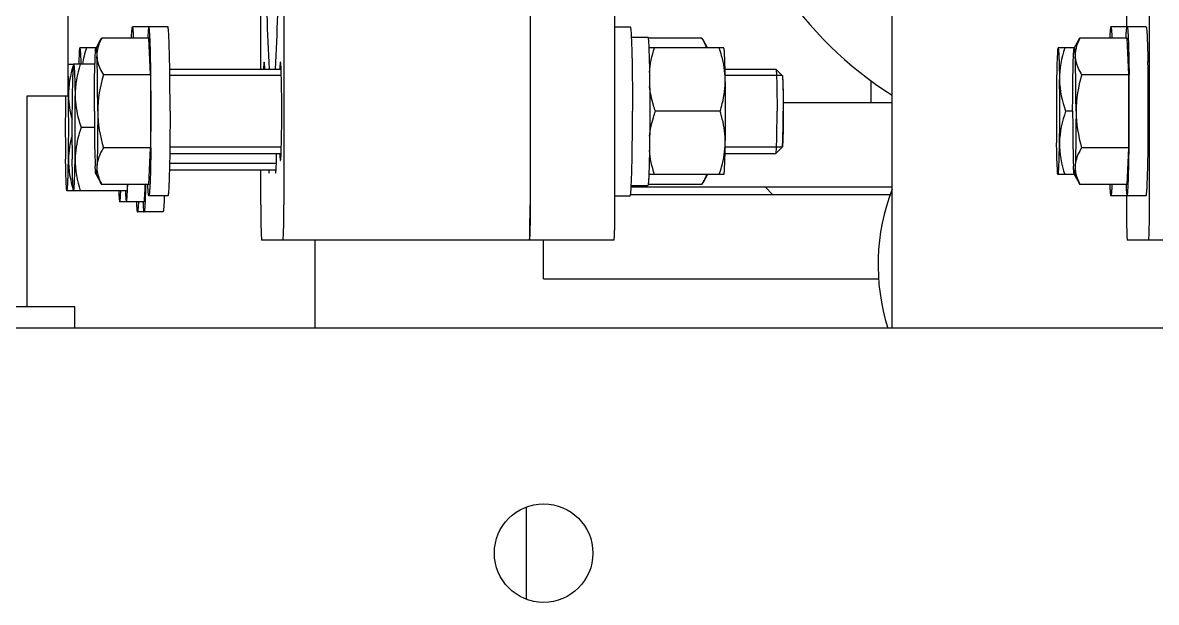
# Model space of a CAD drawing. Extents: x 59521 to 184406, y -1257 to 56672.
# Drawn here: x 73662.7 to 73823.8, y 10201.2 to 10283.6 of the extents above; entities that cross this region are included whole.
import ezdxf

# ---------------------------------------------------------------- set-up
doc = ezdxf.new("R2010")
doc.units = 0
doc.header["$MEASUREMENT"] = 0
doc.layers.get('0').update_dxf_attribs({"linetype": 'CONTINUOUS'})
doc.layers.add('00_BUW_DATUM', color=7, linetype='CONTINUOUS')
doc.layers.add('03-JI-ZHUN-XIAN', color=7, linetype='CONTINUOUS')

# ---------------------------------------------------------------- blocks, each defined once
blk = doc.blocks.new('hu88')
at = {"color": 87, "linetype": 'Continuous'}
for p, q in [((-499.91, -927.55), (1624.09, -927.55)), ((40.09, -927.55), (40.09, -979.95)), ((122.09, -940.05), (122.09, -927.55)), ((156.19, -927.55), (156.19, -930.55)), ((156.19, -930.55), (320.19, -930.55)), ((162.95, -930.55), (162.95, -960.55)), ((89.59, -934.55), (42.02, -934.55)), ((89.59, -934.55), (89.59, -940.05)), ((-8.33, -940.05), (6.68, -940.05)), ((79.64, -940.05), (129.63, -940.05)), ((3.53, -945.05), (3.53, -1060.05)), ((6.81, -946.36), (6.81, -945.05)), ((79.51, -1060.05), (79.51, -945.05)), ((91.5, -1060.05), (91.5, -945.05)), ((126.49, -1060.05), (126.49, -945.05)), ((129.76, -945.05), (129.76, -950.05)), ((77.23, -946.55), (40.37, -946.55)), ((57.09, -946.55), (58.09, -947.55)), ((6.71, -947.97), (6.48, -953.16)), ((40.09, -947.55), (77.15, -947.55)), ((145.67, -947.97), (145.43, -953.16)), ((148.71, -947.05), (148.7, -947.97)), ((127.55, -950.95), (142.72, -950.95)), ((142.74, -950.05), (127.59, -950.05)), ((6.48, -953.16), (6.48, -963.55)), ((145.43, -963.55), (145.43, -953.16)), ((55.7, -953.26), (63.8, -953.26)), ((126.85, -953.26), (142.68, -953.26)), ((55.56, -958.36), (55.56, -957.8)), ((40.09, -959.55), (55.57, -959.55)), ((43.09, -959.55), (43.09, -962.69)), ((55.56, -958.92), (55.56, -958.36)), ((157.19, -1015.55), (157.19, -960.55)), ((162.95, -960.55), (157.19, -960.55)), ((6.48, -963.55), (6.71, -968.75)), ((55.7, -963.46), (63.8, -963.46)), ((126.85, -963.46), (142.68, -963.46)), ((129.76, -964.36), (129.76, -1040.75)), ((145.43, -963.55), (145.67, -968.75)), ((6.81, -979.4), (6.81, -970.36))]:
    blk.add_line(p, q, dxfattribs=at)
blk.add_circle((89.59, -895.55), 7, dxfattribs=at)
for centre, radius, start, end in [((12.09, -936.55), 30, 339.0246, 17.466), ((280.91, -945.05), 189.41, 179.8132, 180.0001), ((12.09, -1005.05), 52.5, 33.2195, 57.7532)]:
    blk.add_arc(centre, radius, start, end, dxfattribs=at)
for points, knots in [([(3.67, -940.05), (3.63, -940.05), (3.65, -940.25), (3.6, -940.47), (3.6, -940.96), (3.56, -941.84), (3.54, -943.24), (3.53, -944.41), (3.53, -945.05)], [0, 0, 0, 0, 0.019866, 0.076925, 0.169336, 0.29362, 0.617708, 1, 1, 1, 1]), ([(6.81, -945.05), (6.81, -944.41), (6.8, -943.24), (6.78, -941.84), (6.75, -940.96), (6.75, -940.47), (6.69, -940.25), (6.71, -940.05), (6.68, -940.05)], [0, 0, 0, 0, 0.382292, 0.70638, 0.830664, 0.923075, 0.980134, 1, 1, 1, 1]), ([(79.51, -945.05), (79.51, -944.41), (79.52, -943.24), (79.53, -941.84), (79.57, -940.96), (79.57, -940.47), (79.63, -940.25), (79.61, -940.05), (79.64, -940.05)], [0, 0, 0, 0, 0.382292, 0.70638, 0.830664, 0.923075, 0.980134, 1, 1, 1, 1]), ([(91.5, -945.05), (91.5, -944.41), (91.51, -943.24), (91.53, -941.84), (91.57, -940.96), (91.57, -940.47), (91.62, -940.25), (91.6, -940.05), (91.64, -940.05)], [0, 0, 0, 0, 0.382275, 0.706376, 0.830662, 0.923083, 0.980139, 1, 1, 1, 1]), ([(91.62, -940.09), (91.52, -940.56), (91.57, -942.02), (91.51, -943.46), (91.51, -944.43)], [0, 0, 0, 0, 0.328592, 1, 1, 1, 1]), ([(91.64, -940.05), (91.63, -940.05), (91.62, -940.07), (91.62, -940.08), (91.62, -940.09)], [0, 0, 0, 0, 0.296088, 1, 1, 1, 1]), ([(126.62, -940.05), (126.59, -940.05), (126.61, -940.25), (126.55, -940.47), (126.55, -940.96), (126.51, -941.84), (126.5, -943.24), (126.49, -944.41), (126.49, -945.05)], [0, 0, 0, 0, 0.019861, 0.076917, 0.169338, 0.293624, 0.617725, 1, 1, 1, 1]), ([(129.76, -945.05), (129.76, -944.41), (129.76, -943.24), (129.74, -941.84), (129.7, -940.96), (129.7, -940.47), (129.65, -940.25), (129.67, -940.05), (129.63, -940.05)], [0, 0, 0, 0, 0.382275, 0.706376, 0.830662, 0.923083, 0.980139, 1, 1, 1, 1]), ([(127.66, -949.55), (127.61, -949.55), (127.64, -949.82), (127.6, -949.93), (127.59, -950.05)], [0, 0, 0, 0, 0.258228, 1, 1, 1, 1]), ([(127.72, -950.05), (127.71, -949.93), (127.67, -949.82), (127.7, -949.55), (127.66, -949.55)], [0, 0, 0, 0, 0.741772, 1, 1, 1, 1]), ([(128.6, -949.55), (128.56, -949.55), (128.59, -949.82), (128.54, -949.93), (128.53, -950.05)], [0, 0, 0, 0, 0.258228, 1, 1, 1, 1]), ([(128.67, -950.05), (128.66, -949.93), (128.61, -949.82), (128.64, -949.55), (128.6, -949.55)], [0, 0, 0, 0, 0.741772, 1, 1, 1, 1]), ([(126.97, -951.36), (126.95, -951.36), (126.95, -951.49), (126.89, -951.75), (126.89, -952.11), (126.88, -952.35)], [0, 0, 0, 0, 0.068133, 0.258817, 1, 1, 1, 1]), ([(127.07, -952.35), (127.06, -952.11), (127.06, -951.75), (127, -951.49), (126.99, -951.36), (126.97, -951.36)], [0, 0, 0, 0, 0.741183, 0.931867, 1, 1, 1, 1]), ([(127.59, -950.05), (127.58, -950.19), (127.55, -950.96), (127.53, -951.72), (127.52, -952.35)], [0, 0, 0, 0, 0.180996, 1, 1, 1, 1]), ([(55.56, -957.8), (55.56, -957.65), (55.57, -957.43), (55.57, -957.14), (55.57, -956.95), (55.57, -956.8), (55.57, -956.66), (55.57, -956.49), (55.58, -956.28), (55.58, -956.11), (55.58, -955.98), (55.58, -955.91), (55.58, -955.87), (55.58, -955.83), (55.58, -955.8), (55.58, -955.75), (55.58, -955.64), (55.59, -955.49), (55.59, -955.31), (55.59, -955.17), (55.59, -955.08), (55.6, -955.03), (55.6, -954.98), (55.6, -954.95), (55.6, -954.91), (55.6, -954.86), (55.6, -954.77), (55.61, -954.64), (55.61, -954.51), (55.61, -954.41), (55.61, -954.36), (55.61, -954.33), (55.62, -954.3), (55.62, -954.28), (55.62, -954.25), (55.62, -954.23), (55.62, -954.19), (55.62, -954.14), (55.63, -954.06), (55.63, -953.98), (55.63, -953.91), (55.63, -953.85), (55.64, -953.8), (55.64, -953.76), (55.64, -953.74), (55.64, -953.73), (55.64, -953.72), (55.64, -953.69), (55.65, -953.66), (55.65, -953.62), (55.65, -953.57), (55.66, -953.52), (55.66, -953.47), (55.66, -953.44), (55.66, -953.42), (55.66, -953.4), (55.67, -953.4), (55.67, -953.4), (55.67, -953.39), (55.67, -953.39), (55.67, -953.38), (55.67, -953.37), (55.68, -953.35), (55.68, -953.32), (55.69, -953.29), (55.69, -953.27), (55.69, -953.26)], [0, 0, 0, 0, 0.0625, 0.09375, 0.125, 0.140625, 0.15625, 0.1875, 0.21875, 0.25, 0.265625, 0.273438, 0.28125, 0.285156, 0.289062, 0.296875, 0.3125, 0.34375, 0.375, 0.40625, 0.414062, 0.421875, 0.429688, 0.4375, 0.445312, 0.453125, 0.46875, 0.5, 0.53125, 0.546875, 0.554688, 0.5625, 0.566406, 0.570312, 0.578125, 0.585938, 0.59375, 0.609375, 0.625, 0.65625, 0.671875, 0.6875, 0.703125, 0.710938, 0.714844, 0.71875, 0.726562, 0.734375, 0.75, 0.765625, 0.78125, 0.8125, 0.828125, 0.84375, 0.851562, 0.855469, 0.857422, 0.859375, 0.863281, 0.867188, 0.875, 0.890625, 0.90625, 0.9375, 0.96875, 1, 1, 1, 1]), ([(55.67, -963.37), (55.67, -963.33), (55.66, -963.27), (55.66, -963.2), (55.65, -963.17), (55.65, -963.14), (55.65, -963.11), (55.65, -963.09), (55.65, -963.07), (55.64, -963.07), (55.64, -963.06), (55.64, -963.04), (55.64, -963.02), (55.64, -962.99), (55.64, -962.95), (55.64, -962.88), (55.63, -962.8), (55.63, -962.72), (55.63, -962.65), (55.62, -962.61), (55.62, -962.58), (55.62, -962.56), (55.62, -962.54), (55.62, -962.52), (55.62, -962.48), (55.62, -962.42), (55.61, -962.34), (55.61, -962.22), (55.61, -962.11), (55.6, -962.02), (55.6, -961.96), (55.6, -961.9), (55.6, -961.86), (55.6, -961.84), (55.6, -961.82), (55.6, -961.8), (55.6, -961.78), (55.6, -961.73), (55.6, -961.66), (55.59, -961.58), (55.59, -961.48), (55.59, -961.34), (55.59, -961.21), (55.58, -961.1), (55.58, -961.04), (55.58, -960.99), (55.58, -960.96), (55.58, -960.93), (55.58, -960.89), (55.58, -960.8), (55.58, -960.66), (55.58, -960.48), (55.57, -960.29), (55.57, -960.14), (55.57, -960.03), (55.57, -959.97), (55.57, -959.9), (55.57, -959.82), (55.57, -959.69), (55.57, -959.52), (55.57, -959.25), (55.56, -959.05), (55.56, -958.92)], [0, 0, 0, 0, 0.0625, 0.09375, 0.109375, 0.125, 0.140625, 0.15625, 0.160156, 0.164062, 0.167969, 0.171875, 0.179688, 0.1875, 0.203125, 0.21875, 0.25, 0.28125, 0.296875, 0.3125, 0.320312, 0.328125, 0.332031, 0.335938, 0.34375, 0.359375, 0.375, 0.40625, 0.4375, 0.453125, 0.46875, 0.484375, 0.492188, 0.496094, 0.5, 0.503906, 0.507812, 0.515625, 0.53125, 0.546875, 0.5625, 0.59375, 0.625, 0.640625, 0.65625, 0.664062, 0.667969, 0.671875, 0.679688, 0.6875, 0.71875, 0.75, 0.78125, 0.8125, 0.828125, 0.835938, 0.84375, 0.859375, 0.875, 0.90625, 0.9375, 1, 1, 1, 1]), ([(126.88, -964.36), (126.89, -964.61), (126.89, -964.96), (126.95, -965.23), (126.95, -965.36), (126.97, -965.36)], [0, 0, 0, 0, 0.741183, 0.931867, 1, 1, 1, 1]), ([(126.97, -965.36), (126.99, -965.36), (127, -965.23), (127.06, -964.96), (127.06, -964.61), (127.07, -964.36)], [0, 0, 0, 0, 0.068133, 0.258817, 1, 1, 1, 1]), ([(127.67, -964.34), (127.38, -969.5), (127.14, -982.24), (126.96, -1002.55), (127.14, -1022.87), (127.38, -1035.61), (127.67, -1040.77)], [0, 0, 0, 0, 0.202814, 0.5, 0.797186, 1, 1, 1, 1]), ([(128.58, -1040.77), (128.88, -1035.61), (129.12, -1022.87), (129.29, -1002.55), (129.12, -982.24), (128.88, -969.5), (128.58, -964.34)], [0, 0, 0, 0, 0.202814, 0.5, 0.797186, 1, 1, 1, 1]), ([(129.19, -964.36), (129.2, -964.61), (129.2, -964.96), (129.26, -965.23), (129.26, -965.36), (129.29, -965.36)], [0, 0, 0, 0, 0.741183, 0.931867, 1, 1, 1, 1]), ([(129.29, -965.36), (129.31, -965.36), (129.31, -965.23), (129.37, -964.96), (129.37, -964.61), (129.38, -964.36)], [0, 0, 0, 0, 0.068133, 0.258817, 1, 1, 1, 1])]:
    blk.add_open_spline(points, degree=3, knots=knots, dxfattribs=at)
for points in [[(126.88, -952.35), (126.79, -954.35), (126.79, -958.36), (126.79, -962.36), (126.88, -964.36)], [(55.69, -963.46), (55.69, -963.45), (55.68, -963.44), (55.67, -963.39), (55.67, -963.37)]]:
    blk.add_open_spline(points, degree=3, dxfattribs=at)
at = {"layer": '00_BUW_DATUM', "color": 87, "linetype": 'Continuous'}
for p, q in [((143.65, -944.05), (147.29, -944.05)), ((4.01, -946.36), (9.03, -946.36)), ((79.51, -946.36), (77.29, -946.36)), ((142.97, -946.36), (145.67, -946.36)), ((146.35, -945.5), (149.79, -945.5)), ((6.71, -947.97), (13.41, -947.97)), ((13.41, -947.97), (13.57, -948.23)), ((14.22, -949.37), (13.57, -948.23)), ((66.3, -949.36), (66.95, -948.23)), ((67.11, -947.97), (66.95, -948.23)), ((67.11, -947.97), (74.74, -947.97)), ((77.14, -947.81), (74.79, -947.81)), ((145.5, -948.06), (145.51, -947.96)), ((145.67, -947.97), (152.36, -947.97)), ((145.82, -947.96), (145.82, -947.96)), ((148.71, -947.01), (148.71, -947.05)), ((148.71, -947.05), (156.35, -947.05)), ((149.65, -947.01), (149.65, -947.05)), ((152.36, -947.97), (152.52, -948.23)), ((153.17, -949.37), (152.52, -948.23)), ((156.35, -947.05), (156.36, -947.06)), ((156.35, -947.05), (157.29, -947.05)), ((157.29, -947.05), (157.3, -947.06)), ((14.22, -949.36), (16.52, -949.36)), ((16.52, -949.36), (16.53, -949.37)), ((63.98, -949.37), (63.99, -949.36)), ((63.99, -949.36), (74.65, -949.36)), ((3.76, -951.31), (3.76, -951.35)), ((6.43, -953.15), (6.43, -953.16)), ((6.48, -953.16), (13.17, -953.16)), ((56.59, -952.36), (55.69, -953.26)), ((56.6, -952.36), (56.59, -952.36)), ((63.82, -952.36), (56.6, -952.36)), ((142.69, -952.36), (126.88, -952.36)), ((145.38, -953.16), (145.38, -953.15)), ((145.43, -953.16), (152.12, -953.16)), ((153.39, -956.05), (155.27, -956.05)), ((14.45, -958.36), (15.45, -958.36)), ((64.52, -958.36), (73.71, -958.36)), ((6.43, -963.57), (6.43, -963.56)), ((6.48, -963.55), (13.17, -963.55)), ((56.59, -964.36), (55.69, -963.46)), ((56.6, -964.36), (56.59, -964.36)), ((63.82, -964.36), (56.6, -964.36)), ((142.69, -964.36), (126.88, -964.36)), ((145.38, -963.56), (145.38, -963.57)), ((145.43, -963.55), (152.12, -963.55)), ((3.76, -965.41), (3.76, -965.36)), ((153.32, -965.05), (156.35, -965.05)), ((156.35, -965.05), (156.36, -965.04)), ((157.19, -965.05), (156.35, -965.05)), ((14.22, -967.35), (13.57, -968.49)), ((14.22, -967.36), (16.52, -967.36)), ((16.52, -967.36), (16.53, -967.35)), ((63.98, -967.35), (63.99, -967.36)), ((63.99, -967.36), (74.65, -967.36)), ((66.3, -967.36), (66.95, -968.49)), ((153.17, -967.35), (152.52, -968.49)), ((153.17, -967.36), (155.48, -967.36)), ((155.48, -967.36), (155.49, -967.35)), ((6.71, -968.75), (13.41, -968.75)), ((13.57, -968.49), (13.41, -968.75)), ((66.95, -968.49), (67.11, -968.75)), ((67.11, -968.75), (74.74, -968.75)), ((77.14, -968.91), (74.79, -968.91)), ((145.5, -968.66), (145.51, -968.76)), ((145.67, -968.75), (152.36, -968.75)), ((145.82, -968.76), (145.82, -968.75)), ((152.52, -968.49), (152.36, -968.75)), ((4.01, -970.36), (9.03, -970.36)), ((79.51, -970.36), (77.29, -970.36)), ((142.97, -970.36), (147.98, -970.36))]:
    blk.add_line(p, q, dxfattribs=at)
for centre, radius, start, end in [((224.39, -950.27), 75.76, 177.5674, 178.2584), ((366.64, -957.92), 362.94, 178.9638, 180.0698), ((471.06, -956.05), 314.95, 179.1813, 180.8187), ((-158.36, -956.05), 314.95, 359.1813, 0.8187), ((472, -956.05), 314.95, 179.1813, 180.8187), ((-157.42, -956.05), 314.95, 359.1813, 0.8187), ((413.71, -958.19), 407.31, 179.2929, 180.0239), ((238.9, -956.43), 175.13, 178.6682, 179.1596), ((574.27, -958.32), 428.92, 179.3113, 180.0055), ((331.23, -958.36), 314.95, 179.1813, 180.8187), ((-298.19, -958.36), 314.95, 359.1813, 0.8187), ((378.7, -958.36), 314.95, 179.1813, 180.8187), ((366.64, -958.8), 362.94, 179.9302, 181.0362), ((413.71, -958.53), 407.31, 179.9761, 180.7071), ((574.27, -958.4), 428.92, 179.9945, 180.6887), ((252.62, -960.03), 188.85, 180.8582, 181.3139)]:
    blk.add_arc(centre, radius, start, end, dxfattribs=at)
for points, knots in [([(143.47, -946.36), (143.48, -946.03), (143.5, -945.57), (143.53, -944.99), (143.55, -944.67), (143.57, -944.41), (143.6, -944.22), (143.62, -944.12), (143.64, -944.05), (143.65, -944.05)], [0, 0, 0, 0, 0.426831, 0.598106, 0.739839, 0.851195, 0.931575, 0.980746, 1, 1, 1, 1]), ([(146.12, -947.96), (146.13, -947.41), (146.15, -946.64), (146.19, -945.67), (146.22, -945.11), (146.25, -944.68), (146.28, -944.34), (146.31, -944.18), (146.33, -944.05), (146.35, -944.05)], [0, 0, 0, 0, 0.421585, 0.59336, 0.736576, 0.849716, 0.931615, 0.981551, 1, 1, 1, 1]), ([(146.5, -945.5), (146.49, -945.29), (146.47, -944.93), (146.44, -944.52), (146.41, -944.28), (146.39, -944.16), (146.38, -944.09), (146.36, -944.05), (146.35, -944.05)], [0, 0, 0, 0, 0.428649, 0.740167, 0.850556, 0.93025, 0.979357, 1, 1, 1, 1]), ([(147.14, -945.5), (147.15, -945.29), (147.17, -944.93), (147.2, -944.52), (147.23, -944.28), (147.25, -944.16), (147.27, -944.09), (147.28, -944.05), (147.29, -944.05)], [0, 0, 0, 0, 0.428649, 0.740167, 0.850556, 0.93025, 0.979357, 1, 1, 1, 1]), ([(147.44, -945.5), (147.43, -945.29), (147.41, -944.93), (147.38, -944.52), (147.35, -944.28), (147.34, -944.16), (147.32, -944.09), (147.3, -944.05), (147.29, -944.05)], [0, 0, 0, 0, 0.428649, 0.740167, 0.850556, 0.93025, 0.979357, 1, 1, 1, 1]), ([(4.01, -946.36), (4, -946.36), (3.99, -946.39), (3.97, -946.45), (3.96, -946.56), (3.93, -946.78), (3.9, -947.15), (3.87, -947.72), (3.84, -948.43), (3.81, -949.28), (3.78, -950.25), (3.77, -950.94), (3.76, -951.31)], [0, 0, 0, 0, 0.005609, 0.018711, 0.039928, 0.069305, 0.152246, 0.266529, 0.410615, 0.58253, 0.7799, 1, 1, 1, 1]), ([(6.71, -946.36), (6.7, -946.36), (6.68, -946.41), (6.66, -946.49), (6.64, -946.64), (6.61, -946.95), (6.58, -947.48), (6.54, -948.26), (6.51, -949.25), (6.48, -950.41), (6.45, -951.74), (6.44, -952.67), (6.43, -953.15)], [0, 0, 0, 0, 0.005404, 0.018768, 0.040549, 0.070731, 0.155766, 0.272309, 0.418106, 0.59031, 0.785551, 1, 1, 1, 1]), ([(6.87, -947.96), (6.86, -947.73), (6.84, -947.33), (6.81, -946.87), (6.78, -946.61), (6.76, -946.47), (6.74, -946.4), (6.72, -946.36), (6.71, -946.36)], [0, 0, 0, 0, 0.428426, 0.740267, 0.850837, 0.930646, 0.979723, 1, 1, 1, 1]), ([(8.87, -947.96), (8.88, -947.73), (8.9, -947.33), (8.93, -946.87), (8.96, -946.61), (8.98, -946.47), (9, -946.4), (9.02, -946.36), (9.03, -946.36)], [0, 0, 0, 0, 0.428425, 0.740267, 0.850837, 0.930644, 0.979723, 1, 1, 1, 1]), ([(9.18, -947.96), (9.17, -947.73), (9.15, -947.33), (9.12, -946.87), (9.09, -946.61), (9.07, -946.47), (9.06, -946.4), (9.04, -946.36), (9.03, -946.36)], [0, 0, 0, 0, 0.428425, 0.740267, 0.850837, 0.930644, 0.979723, 1, 1, 1, 1]), ([(77.29, -946.36), (77.28, -946.36), (77.26, -946.4), (77.25, -946.46), (77.23, -946.58), (77.2, -946.82), (77.17, -947.24), (77.15, -947.6), (77.14, -947.81)], [0, 0, 0, 0, 0.020642, 0.069748, 0.149445, 0.259833, 0.571352, 1, 1, 1, 1]), ([(142.65, -958.36), (142.65, -957.58), (142.66, -956.05), (142.67, -953.83), (142.7, -951.78), (142.74, -949.98), (142.78, -948.68), (142.82, -947.81), (142.84, -947.31), (142.87, -946.92), (142.9, -946.61), (142.93, -946.47), (142.94, -946.36), (142.97, -946.36)], [0, 0, 0, 0, 0.194834, 0.382187, 0.554864, 0.706236, 0.830499, 0.880932, 0.922899, 0.956005, 0.979948, 0.994551, 1, 1, 1, 1]), ([(145.51, -947.96), (145.52, -947.73), (145.54, -947.33), (145.57, -946.87), (145.6, -946.61), (145.62, -946.47), (145.64, -946.4), (145.65, -946.36), (145.67, -946.36)], [0, 0, 0, 0, 0.428438, 0.740264, 0.850826, 0.93063, 0.979708, 1, 1, 1, 1]), ([(145.67, -946.36), (145.68, -946.36), (145.69, -946.4), (145.71, -946.47), (145.73, -946.61), (145.76, -946.87), (145.79, -947.33), (145.81, -947.73), (145.82, -947.96)], [0, 0, 0, 0, 0.020292, 0.06937, 0.149174, 0.259736, 0.571562, 1, 1, 1, 1]), ([(146.35, -945.5), (146.32, -945.54), (146.3, -945.65), (146.28, -945.85), (146.26, -946.11), (146.24, -946.42), (146.22, -946.83), (146.19, -947.35), (146.18, -947.76), (146.17, -947.96)], [0, 0, 0, 0, 0.061782, 0.124649, 0.249505, 0.374656, 0.49969, 0.749855, 1, 1, 1, 1]), ([(148.85, -945.5), (148.81, -945.55), (148.8, -945.69), (148.78, -945.87), (148.76, -946.06), (148.74, -946.32), (148.72, -946.63), (148.71, -946.89), (148.71, -947.01)], [0, 0, 0, 0, 0.123848, 0.249019, 0.374015, 0.499363, 0.74962, 1, 1, 1, 1]), ([(148.99, -947.05), (148.98, -946.83), (148.97, -946.44), (148.94, -946), (148.91, -945.74), (148.89, -945.61), (148.88, -945.55), (148.86, -945.5), (148.85, -945.5)], [0, 0, 0, 0, 0.428141, 0.740276, 0.851024, 0.930951, 0.980023, 1, 1, 1, 1]), ([(149.79, -945.5), (149.75, -945.55), (149.74, -945.69), (149.72, -945.87), (149.7, -946.06), (149.69, -946.32), (149.67, -946.63), (149.66, -946.89), (149.65, -947.01)], [0, 0, 0, 0, 0.123848, 0.249019, 0.374015, 0.499363, 0.74962, 1, 1, 1, 1]), ([(149.94, -947.05), (149.93, -946.83), (149.91, -946.44), (149.88, -946), (149.85, -945.74), (149.83, -945.61), (149.82, -945.55), (149.8, -945.5), (149.79, -945.5)], [0, 0, 0, 0, 0.428141, 0.740276, 0.851024, 0.930951, 0.980023, 1, 1, 1, 1]), ([(14.09, -950.56), (14.1, -950.34), (14.07, -949.44), (13.73, -948.57), (13.41, -947.97)], [0, 0, 0, 0, 0.243444, 1, 1, 1, 1]), ([(66.95, -948.23), (66.9, -948.32), (66.7, -948.69), (66.53, -949.07), (66.43, -949.36)], [0, 0, 0, 0, 0.256284, 1, 1, 1, 1]), ([(74.65, -949.36), (74.66, -949.13), (74.67, -948.75), (74.7, -948.31), (74.73, -948.05), (74.75, -947.92), (74.76, -947.85), (74.78, -947.81), (74.79, -947.81)], [0, 0, 0, 0, 0.428143, 0.740276, 0.851025, 0.930952, 0.980024, 1, 1, 1, 1]), ([(77.14, -947.81), (77.07, -949.28), (77, -952.79), (76.97, -956.31), (76.97, -958.36)], [0, 0, 0, 0, 0.418141, 1, 1, 1, 1]), ([(145.38, -953.15), (145.39, -952.65), (145.41, -950.95), (145.45, -949.25), (145.5, -948.06)], [0, 0, 0, 0, 0.297524, 1, 1, 1, 1]), ([(153.04, -950.56), (153.08, -949.9), (152.86, -948.98), (152.47, -948.17), (152.36, -947.97)], [0, 0, 0, 0, 0.738677, 1, 1, 1, 1]), ([(156.35, -947.05), (156.32, -947.05), (156.32, -947.21), (156.27, -947.39), (156.26, -947.79), (156.23, -948.3), (156.2, -948.95), (156.17, -950.05), (156.15, -950.93), (156.14, -951.55)], [0, 0, 0, 0, 0.01838, 0.069734, 0.153872, 0.26946, 0.414565, 0.586706, 1, 1, 1, 1]), ([(156.36, -947.06), (156.36, -947.06), (156.36, -947.07), (156.36, -947.07), (156.37, -947.08)], [0, 0, 0, 0, 0.448474, 1, 1, 1, 1]), ([(156.37, -947.08), (156.41, -947.21), (156.42, -947.68), (156.49, -948.58), (156.52, -949.93), (156.54, -950.97), (156.55, -951.55)], [0, 0, 0, 0, 0.095916, 0.303475, 0.610822, 1, 1, 1, 1]), ([(157.29, -947.05), (157.26, -947.05), (157.26, -947.21), (157.22, -947.39), (157.2, -947.79), (157.17, -948.3), (157.14, -948.95), (157.11, -950.05), (157.1, -950.93), (157.09, -951.55)], [0, 0, 0, 0, 0.01838, 0.069734, 0.153872, 0.26946, 0.414565, 0.586706, 1, 1, 1, 1]), ([(157.3, -947.06), (157.3, -947.06), (157.3, -947.07), (157.31, -947.07), (157.31, -947.08)], [0, 0, 0, 0, 0.448474, 1, 1, 1, 1]), ([(157.31, -947.08), (157.35, -947.21), (157.37, -947.68), (157.43, -948.58), (157.46, -949.93), (157.49, -950.97), (157.49, -951.55)], [0, 0, 0, 0, 0.095916, 0.303475, 0.610822, 1, 1, 1, 1]), ([(14.09, -950.56), (14.11, -950.25), (14.12, -950.13), (14.18, -949.29), (14.22, -949.37)], [0, 0, 0, 0, 0.788311, 1, 1, 1, 1]), ([(14.22, -949.37), (14.24, -949.4), (14.25, -949.52), (14.3, -949.92), (14.32, -950.28), (14.33, -950.56)], [0, 0, 0, 0, 0.096648, 0.297095, 1, 1, 1, 1]), ([(16.52, -949.36), (16.5, -949.36), (16.49, -949.51), (16.45, -949.7), (16.43, -950.1), (16.4, -950.61), (16.38, -951.26), (16.35, -952.36), (16.33, -953.24), (16.32, -953.86)], [0, 0, 0, 0, 0.018382, 0.069737, 0.153871, 0.269459, 0.414567, 0.586698, 1, 1, 1, 1]), ([(16.53, -949.37), (16.54, -949.37), (16.54, -949.38), (16.54, -949.39), (16.54, -949.39)], [0, 0, 0, 0, 0.431689, 1, 1, 1, 1]), ([(16.54, -949.39), (16.59, -949.54), (16.6, -950), (16.67, -950.91), (16.7, -952.25), (16.72, -953.28), (16.73, -953.86)], [0, 0, 0, 0, 0.100036, 0.308777, 0.614557, 1, 1, 1, 1]), ([(64.66, -949.36), (64.53, -949.72), (64.07, -951.18), (63.81, -952.71), (63.79, -953.86)], [0, 0, 0, 0, 0.252289, 1, 1, 1, 1]), ([(63.98, -949.38), (63.94, -949.47), (63.93, -949.77), (63.88, -950.37), (63.85, -951.27), (63.83, -951.96), (63.82, -952.36)], [0, 0, 0, 0, 0.095584, 0.299577, 0.60482, 1, 1, 1, 1]), ([(63.98, -949.37), (63.98, -949.37), (63.98, -949.37), (63.98, -949.38), (63.98, -949.38)], [0, 0, 0, 0, 0.462836, 1, 1, 1, 1]), ([(74.56, -952.36), (74.57, -952.07), (74.59, -951.07), (74.62, -950.07), (74.65, -949.36)], [0, 0, 0, 0, 0.29007, 1, 1, 1, 1]), ([(153.04, -950.56), (153.06, -950.25), (153.07, -950.13), (153.13, -949.29), (153.17, -949.37)], [0, 0, 0, 0, 0.788311, 1, 1, 1, 1]), ([(153.17, -949.37), (153.23, -949.47), (153.22, -949.9), (153.27, -950.28), (153.28, -950.56)], [0, 0, 0, 0, 0.296713, 1, 1, 1, 1]), ([(13.17, -953.16), (13.3, -952.95), (13.76, -952.16), (14.06, -951.24), (14.09, -950.56)], [0, 0, 0, 0, 0.264526, 1, 1, 1, 1]), ([(13.97, -958.36), (13.97, -957.58), (13.99, -954.98), (14.01, -952.38), (14.09, -950.56)], [0, 0, 0, 0, 0.298828, 1, 1, 1, 1]), ([(14.45, -958.36), (14.45, -957.58), (14.43, -954.98), (14.41, -952.38), (14.33, -950.56)], [0, 0, 0, 0, 0.298828, 1, 1, 1, 1]), ([(152.12, -953.16), (152.25, -952.95), (152.71, -952.16), (153.01, -951.24), (153.04, -950.56)], [0, 0, 0, 0, 0.264526, 1, 1, 1, 1]), ([(152.93, -958.36), (152.93, -957.58), (152.94, -954.98), (152.96, -952.38), (153.04, -950.56)], [0, 0, 0, 0, 0.298828, 1, 1, 1, 1]), ([(153.4, -958.36), (153.4, -957.58), (153.39, -954.98), (153.36, -952.38), (153.28, -950.56)], [0, 0, 0, 0, 0.298828, 1, 1, 1, 1]), ([(155.27, -956.05), (155.4, -955.69), (155.86, -954.23), (156.13, -952.7), (156.14, -951.55)], [0, 0, 0, 0, 0.252282, 1, 1, 1, 1]), ([(56.59, -952.36), (56.56, -952.39), (56.57, -952.59), (56.52, -952.92), (56.51, -953.49), (56.48, -954.22), (56.46, -955.12), (56.44, -956.51), (56.44, -957.61), (56.44, -958.36)], [0, 0, 0, 0, 0.02411, 0.08414, 0.178111, 0.302574, 0.452932, 0.62358, 1, 1, 1, 1]), ([(74.56, -964.36), (74.53, -962.36), (74.5, -958.36), (74.53, -954.36), (74.56, -952.36)], [0, 0, 0, 0, 0.5, 1, 1, 1, 1]), ([(55.69, -953.26), (55.66, -953.29), (55.67, -953.45), (55.63, -953.74), (55.62, -954.22), (55.59, -955.13), (55.57, -956.53), (55.56, -957.72), (55.56, -958.36)], [0, 0, 0, 0, 0.02411, 0.084141, 0.178112, 0.302574, 0.623579, 1, 1, 1, 1]), ([(63.79, -953.86), (63.77, -955), (63.99, -956.53), (64.41, -957.99), (64.52, -958.36)], [0, 0, 0, 0, 0.748505, 1, 1, 1, 1]), ([(74.53, -954.83), (74.44, -955.73), (74.19, -956.92), (73.81, -958.07), (73.71, -958.36)], [0, 0, 0, 0, 0.748255, 1, 1, 1, 1]), ([(156.14, -960.55), (156.13, -959.41), (155.86, -957.88), (155.4, -956.42), (155.27, -956.05)], [0, 0, 0, 0, 0.747711, 1, 1, 1, 1]), ([(13.97, -958.36), (13.97, -959.14), (13.99, -961.73), (14.01, -964.33), (14.09, -966.15)], [0, 0, 0, 0, 0.298828, 1, 1, 1, 1]), ([(14.45, -958.36), (14.45, -959.14), (14.43, -961.73), (14.41, -964.33), (14.33, -966.15)], [0, 0, 0, 0, 0.298828, 1, 1, 1, 1]), ([(55.69, -963.46), (55.66, -963.43), (55.67, -963.26), (55.63, -962.98), (55.62, -962.5), (55.59, -961.59), (55.57, -960.18), (55.56, -959), (55.56, -958.36)], [0, 0, 0, 0, 0.02411, 0.084141, 0.178112, 0.302574, 0.623579, 1, 1, 1, 1]), ([(56.59, -964.36), (56.56, -964.32), (56.57, -964.13), (56.52, -963.8), (56.51, -963.23), (56.48, -962.49), (56.46, -961.6), (56.44, -960.21), (56.44, -959.11), (56.44, -958.36)], [0, 0, 0, 0, 0.02411, 0.08414, 0.178111, 0.302574, 0.452932, 0.62358, 1, 1, 1, 1]), ([(64.52, -958.36), (64.41, -958.72), (63.99, -960.19), (63.77, -961.72), (63.79, -962.86)], [0, 0, 0, 0, 0.251495, 1, 1, 1, 1]), ([(73.71, -958.36), (73.81, -958.65), (74.19, -959.8), (74.44, -960.99), (74.53, -961.89)], [0, 0, 0, 0, 0.251745, 1, 1, 1, 1]), ([(77.14, -968.91), (77.07, -967.44), (77, -963.92), (76.97, -960.41), (76.97, -958.36)], [0, 0, 0, 0, 0.418141, 1, 1, 1, 1]), ([(142.65, -958.36), (142.65, -959.14), (142.66, -960.67), (142.67, -962.89), (142.7, -964.94), (142.74, -966.74), (142.78, -968.04), (142.82, -968.91), (142.84, -969.41), (142.87, -969.8), (142.9, -970.1), (142.93, -970.25), (142.94, -970.36), (142.97, -970.36)], [0, 0, 0, 0, 0.194834, 0.382187, 0.554864, 0.706236, 0.830499, 0.880932, 0.922899, 0.956005, 0.979948, 0.994551, 1, 1, 1, 1]), ([(152.93, -958.36), (152.93, -959.14), (152.94, -961.73), (152.96, -964.33), (153.04, -966.15)], [0, 0, 0, 0, 0.298828, 1, 1, 1, 1]), ([(153.4, -958.36), (153.4, -959.14), (153.39, -961.73), (153.36, -964.33), (153.28, -966.15)], [0, 0, 0, 0, 0.298828, 1, 1, 1, 1]), ([(156.35, -965.05), (156.32, -965.05), (156.32, -964.9), (156.27, -964.72), (156.26, -964.31), (156.23, -963.81), (156.2, -963.15), (156.17, -962.06), (156.15, -961.17), (156.14, -960.55)], [0, 0, 0, 0, 0.01838, 0.069734, 0.153872, 0.26946, 0.414565, 0.586706, 1, 1, 1, 1]), ([(156.37, -965.03), (156.41, -964.89), (156.42, -964.43), (156.49, -963.53), (156.52, -962.17), (156.54, -961.13), (156.55, -960.55)], [0, 0, 0, 0, 0.095913, 0.303471, 0.610819, 1, 1, 1, 1]), ([(157.19, -964.26), (157.18, -964.04), (157.12, -962.8), (157.1, -961.56), (157.09, -960.55)], [0, 0, 0, 0, 0.181779, 1, 1, 1, 1]), ([(16.52, -967.36), (16.5, -967.36), (16.49, -967.2), (16.45, -967.02), (16.43, -966.62), (16.4, -966.11), (16.38, -965.46), (16.35, -964.36), (16.33, -963.48), (16.32, -962.86)], [0, 0, 0, 0, 0.018382, 0.069737, 0.153871, 0.269459, 0.414567, 0.586698, 1, 1, 1, 1]), ([(16.54, -967.32), (16.59, -967.18), (16.6, -966.72), (16.67, -965.81), (16.7, -964.46), (16.72, -963.43), (16.73, -962.86)], [0, 0, 0, 0, 0.100036, 0.308777, 0.614557, 1, 1, 1, 1]), ([(63.79, -962.86), (63.81, -964), (64.07, -965.54), (64.53, -966.99), (64.66, -967.36)], [0, 0, 0, 0, 0.747711, 1, 1, 1, 1]), ([(6.71, -970.36), (6.7, -970.36), (6.68, -970.3), (6.66, -970.23), (6.64, -970.07), (6.61, -969.77), (6.58, -969.24), (6.54, -968.45), (6.51, -967.47), (6.48, -966.3), (6.45, -964.98), (6.44, -964.05), (6.43, -963.57)], [0, 0, 0, 0, 0.005404, 0.018768, 0.040549, 0.070731, 0.155766, 0.272309, 0.418106, 0.59031, 0.785551, 1, 1, 1, 1]), ([(14.09, -966.15), (14.08, -965.93), (13.96, -965.01), (13.54, -964.15), (13.17, -963.55)], [0, 0, 0, 0, 0.239259, 1, 1, 1, 1]), ([(63.82, -964.36), (63.83, -964.75), (63.85, -965.45), (63.88, -966.35), (63.93, -966.95), (63.94, -967.25), (63.98, -967.34)], [0, 0, 0, 0, 0.39518, 0.700423, 0.904416, 1, 1, 1, 1]), ([(74.65, -967.36), (74.64, -967.15), (74.6, -966.15), (74.58, -965.15), (74.56, -964.36)], [0, 0, 0, 0, 0.207227, 1, 1, 1, 1]), ([(145.38, -963.57), (145.39, -964.07), (145.41, -965.77), (145.45, -967.47), (145.5, -968.66)], [0, 0, 0, 0, 0.297524, 1, 1, 1, 1]), ([(153.04, -966.15), (153.03, -965.93), (152.91, -965.01), (152.5, -964.15), (152.12, -963.55)], [0, 0, 0, 0, 0.239264, 1, 1, 1, 1]), ([(4.01, -970.36), (4, -970.36), (3.99, -970.32), (3.97, -970.26), (3.96, -970.16), (3.93, -969.94), (3.9, -969.56), (3.87, -969), (3.84, -968.29), (3.81, -967.44), (3.78, -966.47), (3.77, -965.78), (3.76, -965.41)], [0, 0, 0, 0, 0.005609, 0.018711, 0.039928, 0.069305, 0.152246, 0.266529, 0.410615, 0.58253, 0.7799, 1, 1, 1, 1]), ([(155.48, -967.36), (155.46, -967.36), (155.45, -967.29), (155.43, -967.19), (155.41, -967), (155.38, -966.61), (155.35, -965.95), (155.33, -965.39), (155.32, -965.06)], [0, 0, 0, 0, 0.018731, 0.068199, 0.14928, 0.261466, 0.575474, 1, 1, 1, 1]), ([(155.5, -967.32), (155.56, -967.1), (155.56, -966.33), (155.62, -965.58), (155.63, -965.06)], [0, 0, 0, 0, 0.313965, 1, 1, 1, 1]), ([(156.36, -965.04), (156.36, -965.04), (156.36, -965.04), (156.36, -965.03), (156.37, -965.03)], [0, 0, 0, 0, 0.448488, 1, 1, 1, 1]), ([(13.41, -968.75), (13.52, -968.54), (13.91, -967.73), (14.12, -966.82), (14.09, -966.15)], [0, 0, 0, 0, 0.261323, 1, 1, 1, 1]), ([(14.22, -967.35), (14.18, -967.42), (14.12, -966.59), (14.11, -966.47), (14.09, -966.15)], [0, 0, 0, 0, 0.211689, 1, 1, 1, 1]), ([(14.33, -966.15), (14.32, -966.43), (14.3, -966.8), (14.25, -967.19), (14.24, -967.32), (14.22, -967.35)], [0, 0, 0, 0, 0.702905, 0.903352, 1, 1, 1, 1]), ([(16.53, -967.35), (16.54, -967.35), (16.54, -967.34), (16.54, -967.33), (16.54, -967.32)], [0, 0, 0, 0, 0.431689, 1, 1, 1, 1]), ([(63.98, -967.34), (63.98, -967.34), (63.98, -967.34), (63.98, -967.35), (63.98, -967.35)], [0, 0, 0, 0, 0.537164, 1, 1, 1, 1]), ([(66.43, -967.36), (66.46, -967.45), (66.61, -967.84), (66.79, -968.21), (66.95, -968.49)], [0, 0, 0, 0, 0.244053, 1, 1, 1, 1]), ([(74.79, -968.91), (74.78, -968.91), (74.76, -968.86), (74.75, -968.8), (74.73, -968.67), (74.7, -968.41), (74.67, -967.97), (74.66, -967.58), (74.65, -967.36)], [0, 0, 0, 0, 0.019975, 0.069047, 0.148975, 0.259724, 0.571858, 1, 1, 1, 1]), ([(152.36, -968.75), (152.47, -968.54), (152.86, -967.73), (153.08, -966.82), (153.04, -966.15)], [0, 0, 0, 0, 0.261323, 1, 1, 1, 1]), ([(153.17, -967.35), (153.13, -967.42), (153.07, -966.59), (153.06, -966.47), (153.04, -966.15)], [0, 0, 0, 0, 0.211689, 1, 1, 1, 1]), ([(153.28, -966.15), (153.27, -966.43), (153.22, -966.82), (153.23, -967.25), (153.17, -967.35)], [0, 0, 0, 0, 0.703287, 1, 1, 1, 1]), ([(155.49, -967.35), (155.49, -967.35), (155.49, -967.34), (155.5, -967.33), (155.5, -967.32)], [0, 0, 0, 0, 0.431689, 1, 1, 1, 1]), ([(6.87, -968.75), (6.86, -968.98), (6.84, -969.38), (6.81, -969.84), (6.78, -970.11), (6.76, -970.24), (6.74, -970.31), (6.72, -970.36), (6.71, -970.36)], [0, 0, 0, 0, 0.428426, 0.740267, 0.850837, 0.930646, 0.979723, 1, 1, 1, 1]), ([(9.03, -970.36), (9.02, -970.36), (9, -970.31), (8.98, -970.24), (8.96, -970.11), (8.93, -969.84), (8.9, -969.38), (8.88, -968.98), (8.87, -968.75)], [0, 0, 0, 0, 0.020277, 0.069356, 0.149163, 0.259733, 0.571575, 1, 1, 1, 1]), ([(9.03, -970.36), (9.04, -970.36), (9.06, -970.31), (9.07, -970.24), (9.09, -970.11), (9.12, -969.84), (9.15, -969.38), (9.17, -968.98), (9.18, -968.75)], [0, 0, 0, 0, 0.020277, 0.069356, 0.149163, 0.259733, 0.571575, 1, 1, 1, 1]), ([(77.29, -970.36), (77.28, -970.36), (77.26, -970.32), (77.25, -970.25), (77.23, -970.14), (77.2, -969.89), (77.17, -969.48), (77.15, -969.12), (77.14, -968.91)], [0, 0, 0, 0, 0.020642, 0.069748, 0.149445, 0.259833, 0.571352, 1, 1, 1, 1]), ([(145.51, -968.76), (145.52, -968.99), (145.54, -969.39), (145.57, -969.85), (145.6, -970.11), (145.62, -970.24), (145.64, -970.31), (145.65, -970.36), (145.67, -970.36)], [0, 0, 0, 0, 0.428438, 0.740264, 0.850826, 0.93063, 0.979708, 1, 1, 1, 1]), ([(145.67, -970.36), (145.68, -970.36), (145.69, -970.31), (145.71, -970.24), (145.73, -970.11), (145.76, -969.85), (145.79, -969.39), (145.81, -968.99), (145.82, -968.76)], [0, 0, 0, 0, 0.020292, 0.06937, 0.149174, 0.259736, 0.571562, 1, 1, 1, 1]), ([(147.82, -968.75), (147.83, -968.98), (147.85, -969.38), (147.89, -969.84), (147.91, -970.11), (147.93, -970.24), (147.95, -970.31), (147.97, -970.36), (147.98, -970.36)], [0, 0, 0, 0, 0.428425, 0.740267, 0.850837, 0.930644, 0.979723, 1, 1, 1, 1]), ([(148.14, -968.75), (148.13, -968.98), (148.11, -969.38), (148.07, -969.84), (148.04, -970.11), (148.02, -970.24), (148.01, -970.31), (147.99, -970.36), (147.98, -970.36)], [0, 0, 0, 0, 0.428425, 0.740267, 0.850837, 0.930644, 0.979723, 1, 1, 1, 1])]:
    blk.add_open_spline(points, degree=3, knots=knots, dxfattribs=at)
for points in [[(156.14, -951.55), (156.17, -950.03), (155.87, -948.5), (155.41, -947.05)], [(157.09, -951.55), (157.11, -950.07), (156.83, -948.58), (156.39, -947.16)], [(16.32, -953.86), (16.34, -952.34), (16.05, -950.81), (15.58, -949.36)], [(73.85, -949.36), (74.21, -950.48), (74.47, -951.65), (74.56, -952.83)], [(156.58, -954.88), (156.88, -953.8), (157.07, -952.68), (157.09, -951.55)], [(13.97, -958.36), (13.97, -956.61), (13.66, -954.85), (13.17, -953.16)], [(152.93, -958.36), (152.93, -956.61), (152.61, -954.85), (152.12, -953.16)], [(15.45, -958.36), (15.95, -956.92), (16.3, -955.39), (16.32, -953.86)], [(157.09, -960.55), (157.07, -959.43), (156.88, -958.31), (156.58, -957.23)], [(13.17, -963.55), (13.66, -961.87), (13.97, -960.11), (13.97, -958.36)], [(16.32, -962.86), (16.3, -961.33), (15.95, -959.8), (15.45, -958.36)], [(152.12, -963.55), (152.61, -961.87), (152.93, -960.11), (152.93, -958.36)], [(155.41, -965.05), (155.87, -963.6), (156.17, -962.07), (156.14, -960.55)], [(156.39, -964.94), (156.83, -963.53), (157.11, -962.03), (157.09, -960.55)], [(15.58, -967.36), (16.05, -965.91), (16.34, -964.38), (16.32, -962.86)], [(74.56, -963.89), (74.47, -965.06), (74.21, -966.23), (73.85, -967.36)], [(154.54, -967.36), (154.78, -966.6), (154.97, -965.83), (155.1, -965.05)]]:
    blk.add_open_spline(points, degree=3, dxfattribs=at)
at = {"layer": '03-JI-ZHUN-XIAN', "color": 87, "linetype": 'Continuous'}
blk.add_line((92.09, -902.04), (92.09, -889.06), dxfattribs=at)

msp = doc.modelspace()

# ---------------------------------------------------------------- block references
at = {"rotation": 180}
msp.add_blockref('hu88', (73826.333, 9312.606), dxfattribs=at)

doc.saveas('drawing.dxf')
